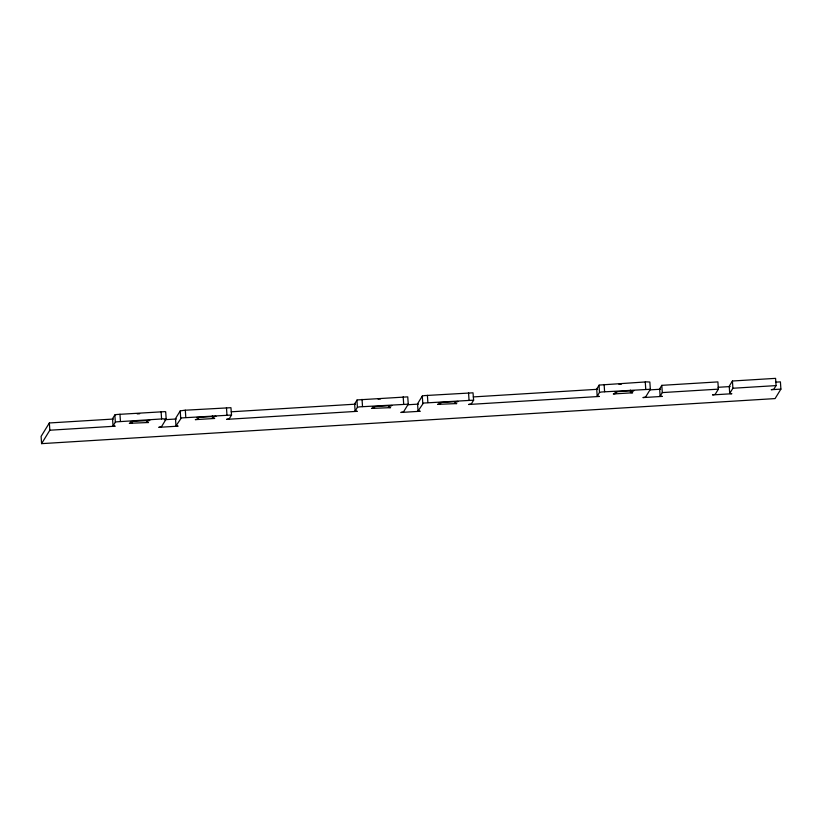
<?xml version="1.0" encoding="UTF-8"?>
<svg xmlns="http://www.w3.org/2000/svg" width="822" height="822" viewBox="0 0 822 822"><rect width="100%" height="100%" fill="white"/><g stroke="black" fill="none" stroke-linecap="round" stroke-linejoin="round"><path stroke-width="1.23" d="M780.9 389.114L771.221 389.71L773.903 389.135L776.071 385.6L775.588 378.356L732.423 381.007L729.227 386.206L729.71 393.45L731.868 393.728L712.499 394.92L715.181 394.344L718.377 389.145L717.894 381.901L661.813 385.343L659.645 388.878L660.117 396.122L662.285 396.399L642.917 397.591L645.599 397.016L650.336 389.309L649.853 382.035L646.595 381.87L599.269 385.066L596.71 388.94L597.193 396.183L599.351 396.461L468.632 404.486L471.314 403.921L473.616 400.17L473.02 392.813L424.286 395.608L422.292 396.05L417.566 403.746L418.038 411L420.206 411.267L400.838 412.459L403.52 411.894L408.257 404.188L407.743 396.862L357.19 399.934L354.631 403.808L355.114 411.051L357.272 411.329L226.553 419.364L229.235 418.788L231.537 415.038L230.941 407.691L184.436 410.26L180.213 410.918L175.487 418.624L175.97 425.868L178.127 426.145L158.759 427.337L161.441 426.762L166.178 419.015L163.362 418.85L116.59 421.84L115.378 422.138L113.035 425.919L115.193 426.197L49.834 430.214L41.583 443.644L775.074 398.588L780.9 389.114L780.417 381.87L775.578 382.168M231.537 415.038L181.364 417.936L175.97 425.868M408.257 404.188L359.409 406.869L357.457 407.27L355.114 411.051M473.616 400.17L423.443 403.068L418.038 411M650.336 389.279L601.488 392.002L599.536 392.402L597.193 396.183M113.436 419.035L49.351 422.97L41.1 436.4L41.583 443.644M166.178 419.056L165.695 411.812L165.047 411.627L116.847 414.493L114.854 414.935L112.552 418.675L113.035 425.919M212.528 418.182L213.309 416.908L215.991 416.333L196.622 417.525L198.78 417.802L197.999 419.076L195.317 419.641L214.686 418.46L212.528 418.182L212.364 415.768M630.515 392.505L631.296 391.231L633.978 390.656L614.609 391.847L616.767 392.125L615.986 393.399L613.304 393.964L632.673 392.782L630.515 392.505L630.351 390.09M660.117 396.122L662.296 392.587L661.813 385.343M729.71 393.45L732.895 388.251L732.423 381.007M115.337 422.179L114.854 414.935M357.416 407.311L356.933 400.057M422.775 403.294L422.292 396.05M599.495 392.433L599.012 385.189M137.233 413.898L139.658 413.743M378.099 399.102L380.524 398.947M618.966 384.306L621.391 384.151M231.198 411.801L355.515 404.157M473.277 396.923L597.594 389.289M164.328 419.713L176.432 418.973M407.62 404.773L418.511 404.095M649.699 389.895L660.59 389.227M718.068 387.296L730.172 386.556M662.296 392.587L718.377 389.145M732.895 388.251L776.071 385.6M645.27 381.942L645.753 389.186M604.119 384.47L604.602 391.714M468.55 392.793L469.033 400.047M427.399 395.32L427.882 402.575M403.191 396.81L403.674 404.054M362.04 399.338L362.523 406.582M226.471 407.671L226.954 414.915M185.32 410.199L185.803 417.442M180.213 410.918L180.696 418.162M161.112 411.678L161.595 418.932M119.961 414.206L120.444 421.46M49.351 422.97L49.834 430.214M129.414 423.289L148.515 422.518L146.357 422.241L147.138 420.977L149.82 420.402L130.451 421.594L132.609 421.861L131.828 423.135L129.414 423.289M371.493 408.411L390.594 407.65L388.436 407.373L389.217 406.099L391.899 405.534L372.53 406.715L374.688 406.993L373.907 408.267L371.493 408.411M437.653 404.352L456.765 403.581L454.607 403.314L455.388 402.04L458.07 401.465L438.701 402.657L440.859 402.934L440.078 404.198L437.653 404.352"/></g></svg>
